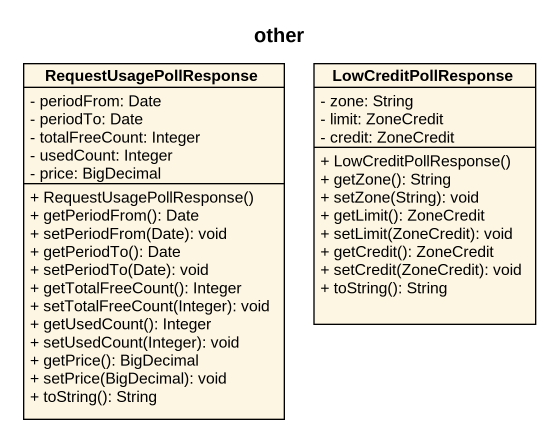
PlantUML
@startuml
title other
hide circle
hide empty members
skinparam classAttributeIconSize 0
class RequestUsagePollResponse {
  - periodFrom: Date
  - periodTo: Date
  - totalFreeCount: Integer
  - usedCount: Integer
  - price: BigDecimal
  + RequestUsagePollResponse()
  + getPeriodFrom(): Date
  + setPeriodFrom(Date): void
  + getPeriodTo(): Date
  + setPeriodTo(Date): void
  + getTotalFreeCount(): Integer
  + setTotalFreeCount(Integer): void
  + getUsedCount(): Integer
  + setUsedCount(Integer): void
  + getPrice(): BigDecimal
  + setPrice(BigDecimal): void
  + toString(): String
}
class LowCreditPollResponse {
  - zone: String
  - limit: ZoneCredit
  - credit: ZoneCredit
  + LowCreditPollResponse()
  + getZone(): String
  + setZone(String): void
  + getLimit(): ZoneCredit
  + setLimit(ZoneCredit): void
  + getCredit(): ZoneCredit
  + setCredit(ZoneCredit): void
  + toString(): String
}
@enduml
